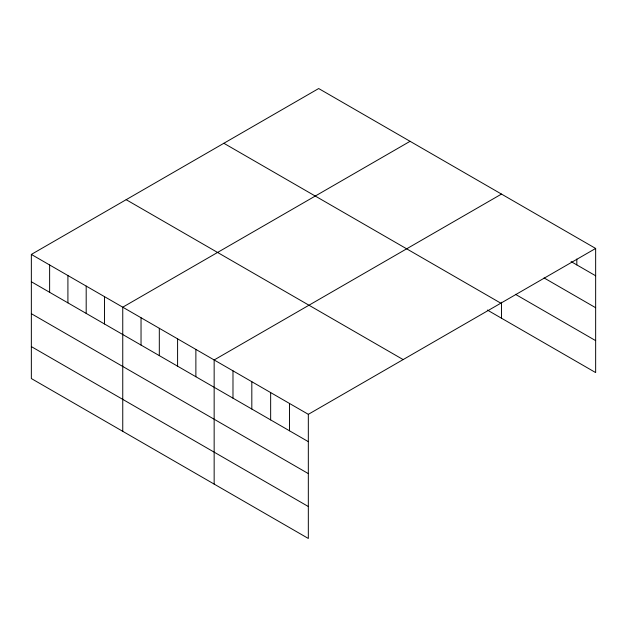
<?xml version="1.0" encoding="UTF-8"?>
<svg xmlns="http://www.w3.org/2000/svg" width="627" height="627" viewBox="0 0 627 627"><rect width="100%" height="100%" fill="white"/><g stroke="black" fill="none" stroke-linecap="round" stroke-linejoin="round"><path stroke-width="0.94" d="M595.65 248.449L308.327 414.329L308.327 538.46L31.35 378.551L31.35 254.421L318.673 88.54L595.65 248.449L595.65 372.579L487.351 310.051M410.074 141.31L122.751 307.191L122.751 431.321M501.482 194.08L214.152 359.961L214.152 484.091M571.087 261.592L595.65 275.778M544.064 277.933L595.65 307.724M515.402 294.298L595.65 340.633M223.855 143.277L500.832 303.186M126.168 199.684L403.145 359.592M31.35 254.421L308.327 414.329M31.35 281.75L308.327 441.659M31.35 313.696L308.327 473.604M31.35 346.606L308.327 506.522M576.816 259.045L576.816 264.9M501.482 302.238L501.482 318.21M289.494 403.459L289.494 430.788M270.652 392.588L270.652 419.91M251.819 381.71L251.819 409.039M232.985 370.839L232.985 398.169M195.875 349.411L195.875 376.741M177.59 338.854L177.59 366.184M159.313 328.305L159.313 355.627M141.036 317.748L141.036 345.077M104.474 296.642L104.474 323.971M86.189 286.084L86.189 313.414M67.912 275.527L67.912 302.857M49.627 264.978L49.627 292.307"/></g></svg>
